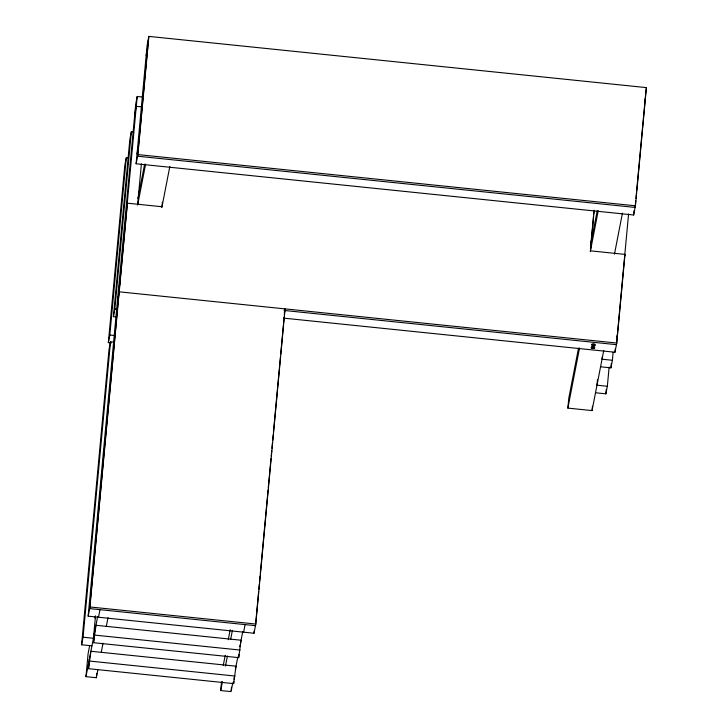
<?xml version="1.0" encoding="UTF-8"?>
<svg xmlns="http://www.w3.org/2000/svg" width="728" height="728" viewBox="0 0 728 728"><rect width="100%" height="100%" fill="white"/><g stroke="black" fill="none" stroke-linecap="round" stroke-linejoin="round"><path stroke-width="1.09" d="M111.448 342.934L108.345 342.615L124.807 165.338L126.281 157.767L128.356 157.976M108.345 342.615L109.819 335.035L126.281 157.767M91.956 645.845L81.591 644.78L109.036 349.322L110.51 341.751L113.623 342.069M81.591 644.78L83.065 637.2L110.51 341.751M116.498 316.962L113.395 316.635L129.857 139.367L131.331 131.786L133.406 132.005M113.395 316.635L114.86 309.063L131.331 131.786M284.32 312.676L285.058 308.89L255.783 624.042L253.99 633.242L88.152 616.17L135.727 104.049L137.201 96.469L142.852 97.052M137.201 96.469L89.617 608.599L255.464 625.67L258.613 591.782M88.152 616.17L89.935 606.97L127.446 203.185L161.998 206.734L162.417 202.22M97.843 669.933L96.333 677.732L85.968 676.658L88.097 653.68L89.617 645.882M88.516 668.686L90.9 651.26L236.018 666.202L233.624 683.619L88.516 668.686L89.426 658.84M136.109 163.782L147.083 45.6L148.876 36.4L646.409 87.615L635.435 205.797L633.642 214.997L136.109 163.782L137.892 154.582L148.876 36.4M148.558 38.02L137.583 156.211L635.116 207.425L635.744 200.673M95.423 616.762L93.43 638.274L83.065 637.2M93.566 642.706L95.95 625.279L241.068 640.221L238.675 657.648L93.566 642.706L94.476 632.86M137.628 204.495L141.405 163.846M96.333 677.732L96.733 673.355M232.814 682.691L231.076 691.6L220.711 690.535L221.53 681.781M231.176 690.508L231.486 687.223M233.624 683.619L233.834 681.435M234.034 679.242L234.243 677.058M238.675 657.648L238.984 654.363M253.99 633.242L254.209 630.985M258.822 589.525L259.35 583.874M259.559 581.617L260.087 575.966M260.296 573.71L268.059 490.117M268.268 487.86L270.998 458.494M271.207 456.229L271.735 450.587M271.944 448.321L272.463 442.679M272.681 440.413L273.2 434.771M273.409 432.514L280.444 356.829M280.653 354.572L283.383 325.198M283.592 322.941L284.111 317.29M284.329 315.033L284.748 310.51M603.74 350.45L592.046 410.592L567.867 408.099L568.777 398.252L578.523 348.139M590.435 249.085L593.475 216.353M593.684 214.096L594.003 210.711M594.212 210.219L590.435 250.841L624.988 254.4L616.753 343.034L614.96 352.234L283.647 318.127M592.046 410.592L592.456 406.215M597.515 379.543L596.987 385.194L607.352 386.259L609.136 367.058M602.247 356.957L602.038 359.213L612.403 360.278L613.131 352.379M595.513 392.765L605.878 393.83L606.297 389.316M600.564 366.794L610.928 367.858L611.347 363.345M614.96 352.234L615.269 348.958M628.573 213.996L616.434 344.663L283.993 310.437M633.642 214.997L634.052 210.619M635.954 198.416L636.472 192.793M636.663 190.782L645.991 90.336M134.807 113.896L136.282 106.315L141.933 106.898M146.173 55.446L147.648 47.875M127.136 204.805L127.446 203.185M137.019 153.936L138.493 146.355M118.346 291.173L119.811 283.592M117.426 301.019L119.219 291.819L616.753 343.034M137.92 198.571L144.599 164.191M137.647 205.087L145.627 164.055M161.834 207.58L169.815 166.548M95.022 618.045L95.459 615.815M85.968 676.658L97.652 616.516M98.517 617.235L99.991 609.664M101.31 652.115L103.039 643.206M106.288 626.499L108.017 617.59M223.278 665.328L225.234 655.3M228.264 639.712L230.212 629.684M220.711 690.535L222.45 681.626M225.48 666.029L227.427 656.01M230.676 639.302L232.405 630.393M235.408 669.323L237.792 657.075M239.803 646.719L240.222 644.553M240.604 642.596L242.77 631.458M243.625 632.177L245.099 624.606M590.754 244.053L597.224 210.783M590.271 251.688L598.243 210.656M567.867 408.099L579.552 347.957M645.463 92.492L645.882 90.327M646.1 89.244L646.409 87.615M614.459 254.172L622.431 213.14M644.553 102.339L645.181 99.09M624.67 256.019L624.988 254.4M605.878 393.83L607.352 386.259M610.928 367.858L612.403 360.278M616.935 336.973L617.353 334.807M594.103 344.726L593.584 344.198M137.892 154.582L635.435 205.797M114.86 309.063L116.935 309.273M109.819 335.035L114.997 335.572M89.935 606.97L255.783 624.042M95.031 635.135L240.149 650.068M89.99 661.106L235.099 676.048M591.455 347.292A1.738 0.546 5.3 0 1 593.111 346.637A1.738 0.546 5.3 0 1 594.448 347.602M592.228 344.726A1.738 0.546 5.3 0 1 593.184 343.907A1.738 0.546 5.3 0 1 595.167 344.781M591.973 348.375A1.738 0.546 5.3 0 0 594.658 348.175A1.738 0.546 5.3 0 0 592.155 347.438A1.738 0.546 5.3 0 0 591.973 348.375M592.501 345.673A1.738 0.546 5.3 0 0 595.176 345.472A1.738 0.546 5.3 0 0 592.683 344.735A1.738 0.546 5.3 0 0 592.501 345.673"/></g></svg>
